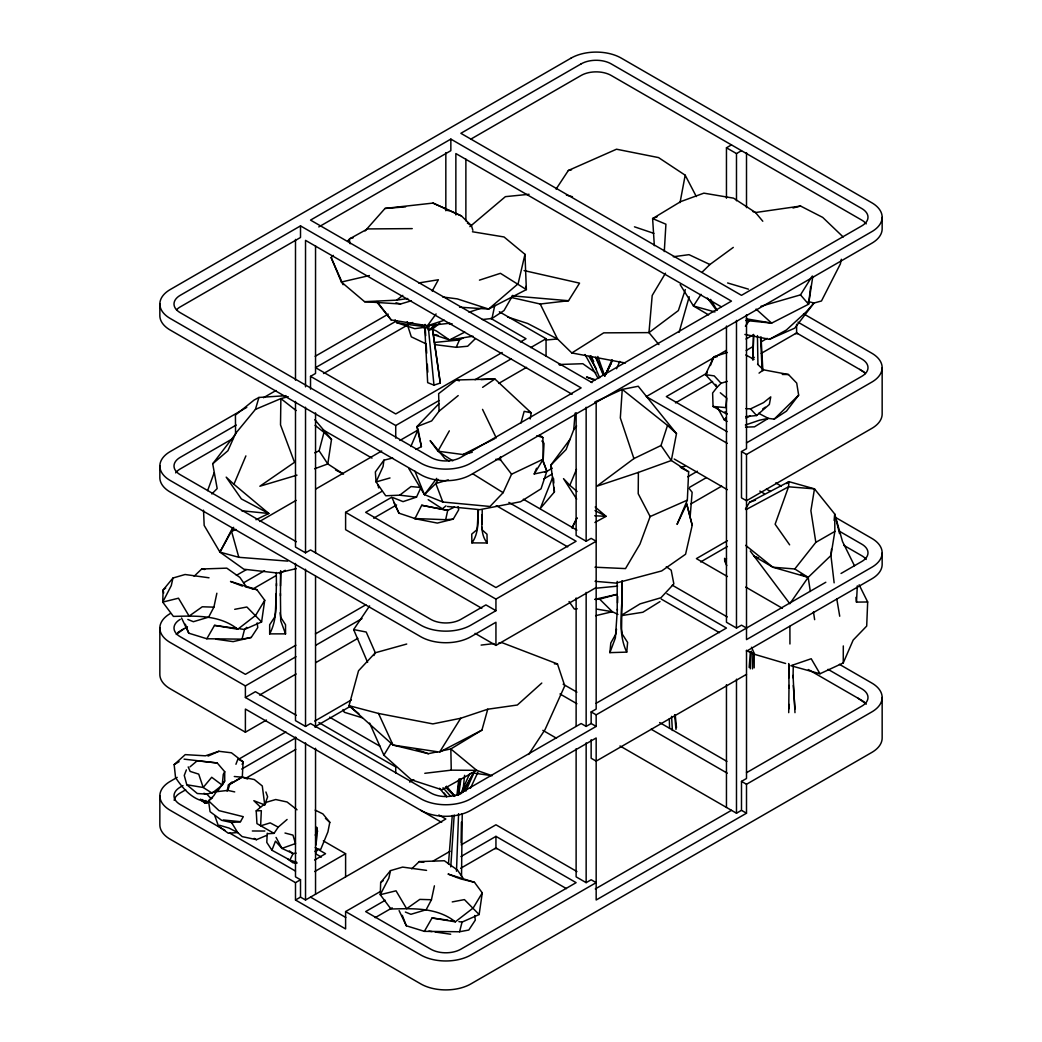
<?xml version="1.0" encoding="UTF-8"?>
<svg xmlns="http://www.w3.org/2000/svg" width="1042" height="1042" viewBox="0 0 1042 1042"><rect width="100%" height="100%" fill="white"/><g stroke="black" fill="none" stroke-linecap="round" stroke-linejoin="round"><path stroke-width="1.5" d="M280.129 612.722L280.702 617.255L285.534 624.757L285.534 633.862L269.67 633.875L269.67 624.77L274.567 617.268L275.375 612.748L276.247 593.497M186.375 769.895L184.265 775.417L186.792 784.743L203.177 787.478L212.099 793.144L222.246 785.186L224.707 781.005L224.72 771.705L217.231 762.978L184.069 759.149M754.174 667.844L754.226 653.555M819.989 673.77L811.21 658.739L790.878 665.721L819.989 673.77L843.252 662.933L843.304 645.936M280.428 595.868L280.702 570.912M595.047 581.306L616.017 583.103L661.67 570.938L685.571 554.24L692.214 525.22L686.743 503.911L677.053 524.387L687.342 500.147L688.645 471.752L671.322 460.512L638.381 472.417L638.212 493.726L650.143 516.558L639.944 544.145L625.513 568.593L594.969 567.213M461.528 876.335L462.231 813.633M482.199 509.746C482.524 521.026 479.476 533.374 487.161 542.973L471.909 542.882L471.739 534.103L476.507 530.078L477.288 527.239L478.278 509.72M622.009 581.254C623.702 604.777 616.226 629.941 626.724 652.123L609.883 652.644L610.794 642.979L615.718 634.278L616.525 629.173M280.428 593.497L280.702 620.745L285.534 633.862M461.085 842.939L461.424 822.086M622.23 580.72L621.579 629.003L622.23 634.057L627.623 642.458L626.724 652.123M793.053 677.821L793.262 665.161M280.493 585.917L280.741 571.29M617.229 610.143L617.177 581.397M617.567 602.862L617.685 596.519M276.456 583.572C275.635 600.452 277.954 618.401 269.67 633.875M481.938 524.1L482.146 514.631M753.001 359.151L753.587 334.99M752.91 360.258L753.561 334.417M752.506 668.873L752.936 652.761M478.369 510.346C477.9 521.456 478.851 533.413 471.909 542.882M426.556 870.383L402.616 867.1L390.503 870.617L380.669 882.574L380.265 894.7L390.945 909.015C412.997 908.455 437.054 907.23 455.328 921.831L473.224 907.947L482.277 892.864L474.475 882.313L448.047 874.056L458.454 878.119M456.487 871.229L458.584 813.646M859.129 584.809L867.673 601.976L866.697 626.06L853.164 640.075L843.252 662.933M617.398 609.166L615.366 637.978L609.883 652.644M267.247 833.157L266.791 842.418L271.923 850.233L289.858 860.067L296.814 862.372M867.673 601.976L856.485 602.107L857.319 585.865M227.117 791.139L228.432 784.965L242.291 777.241L243.112 761.819L231.454 752.793L218.885 751.282L205.404 755.815L185.242 754.629L174.157 764.607L175.551 777.579C183.223 789.133 193.864 801.585 208.895 801.754M664.288 251.565L665.916 224.212L652.618 218.573L654.337 245.691M750.292 668.834L751.347 651.12M450.769 866.892L454.195 814.961M749.159 667.44L750.383 651.667M448.451 864L452.28 815.43M459.639 778.895L458.337 795.033L459.769 780.575M692.214 525.22L690.104 517.262L692.135 492.306L689.27 488.594M433.967 385.149L428.614 330.314L429.07 324.778L424.836 328.816L427.663 382.635L433.967 385.149L440.297 383.065L432.248 326.98M552.794 477.093L540.264 508.522L554.396 491.98L550.853 465.097L566.119 449.506L573.738 429.708L575.119 413.127M831.516 549.121L830.93 555.503L834.134 582.843M834.134 520.388L834.72 514.006L814.479 488.854L788.924 481.651L749.589 502.257L745.447 509.004M458.441 787.478L458.949 782.62M462.908 791.516L464.602 775.326M788.716 712.65L789.015 685.428M456.93 795.32L458.767 779.195M810.676 286.446L808.579 304.225L771.64 323.111L745.72 320.48M315.908 845.166L317.146 834.772L316.651 827.179L317.576 831.464L315.205 835.111M239.79 628.834L244.531 629.472L261.594 621.944L264.733 600.27L256.931 589.72L230.503 581.449L242.395 586.099M458.91 921.636L462.075 922.079L479.138 914.537L482.277 892.864M788.729 708.99L789.315 704.483M392.665 458.037L383.925 460.186L383.052 466.529L376.071 481.938L385.722 495.784L399.724 495.184L416.487 497.138L420.955 487.487L410.991 486.562L399.724 495.184M458.623 795.072L460.916 779.103M314.866 419.718L331.512 439.372L327.8 463.937L314.632 468.783M812.812 276.351L808.579 304.225L800.49 294.873L760.96 306.27M854.466 565.741L842.509 541.54L834.72 514.006L834.85 531.42L830.93 555.503L808.175 577.359L789.836 603.735L750.266 551.036M530.183 418.962L531.212 412.853L494.911 379.001L456.357 379.978L438.643 393.668L439.086 411.186L431.648 420.929L416.865 426.66L421.398 446.64L415.966 449.415M680.035 202.604L685.193 175.199L658.557 157.589L616.512 149.214L568.346 170.484L556.076 189.11M638.381 472.417L596.753 486.262L633.914 458.584L620.329 417.933L622.256 389.408L638.238 386.256L676.492 433.615L671.322 460.512L661.019 445.507L667.505 425.423L622.256 389.408L594.813 402.043M315.179 810.116L322.903 813.919L329.806 822.333L327.917 831.894L320.741 849.334L317.914 849.152L315.244 847.511M841.324 259.263L840.373 263.913L821.474 300.982L814.01 303.027L808.149 301.529M482.329 319.542L492.006 318.461L494.807 305.15M187.834 619.456L193.369 621.709L208.634 617.138L213.897 607.147L216.866 593.237M405.377 912.05L410.913 914.303L426.178 909.731L431.44 899.741L434.41 885.83M394.084 502.843L398.956 513.172L414.99 518.538L445.663 519.697L447.708 510.372L454.455 507.115M209.012 577.789L185.072 574.507L172.959 578.023L171.279 585.591L162.721 602.107L173.402 616.408C195.453 615.848 219.51 614.624 237.784 629.238L255.681 615.34L264.733 600.27M390.503 870.617L388.822 878.185L380.265 894.7L396.025 890.806L406.654 908.715L419.822 899.389L431.44 899.741M472.443 231.754L504.028 236.964L524.973 254.326L518.108 283.789L488.646 309.057L459.587 307.195M181.555 617.997L188.771 633.184L206.824 638.759L242.018 639.15L244.531 629.472L246.72 627.336M399.099 910.604L406.315 925.778L424.368 931.353L459.561 931.756L462.075 922.079M343.534 474.136L327.8 463.937L319.113 450.834L323.997 432.352L315.127 425.397M520.935 423.078L524.178 411.343L531.212 412.853L528.463 411.264M440.336 751.165L450.834 748.951L481.925 730.129L487.747 709.224L517.34 705.017L541.788 683.057M679.11 332.307L689.205 296.749M211.813 493.947L217.179 488.568L212.711 463.781L227.911 450.743L235.557 433.511L255.433 409.376L258.937 397.458L286.081 395.673M212.568 797.755L208.53 800.816L219.002 810.624L243.307 816.694L240.481 821.695L231.571 822.542L221.633 820.301L210.054 811.679L208.53 800.816L213.831 795.632L216.306 791.725L227.846 790.409L229.787 784.326L241.822 777.032L254.326 779.546L262.284 785.968L264.759 804.932L253.831 800.686L260.487 807.107M685.297 289.624L678.355 310.581L648.971 332.619L603.722 332.854L571.837 352.964L557.496 338.976L527.643 323.476L507.584 317.002M200.507 799.54L205.287 803.265L207.189 802.132M201.874 799.461L205.834 801.702L205.287 803.265L200.364 799.24M264.759 804.932L267.625 796.791L265.905 791.998M207.605 490.626L214.183 472.716M235.935 764.281L237.928 759.032L243.112 761.819L242.148 764.385M271.923 850.233L275.466 841.128L281.926 848.396L293.102 853.567L296.097 853.151M710.41 365.521L713.887 356.742L727.342 352.496M541.879 441L544.015 443.293L543.143 460.89L546.842 471.284L534.22 473.98L536.578 468.236M577.086 491.511L569.844 485.298L576.473 469.395M255.954 519.711L268.823 513.485L233.929 484.283L245.886 455.901M410.848 446.497L418.103 429.486L416.865 426.66L438.864 403.814M616.564 368.751L619.769 361.392M605.428 374.69L611.875 359.946M465.865 791.152L474.201 772.122M434.462 344.576L456.214 347.312L459.444 339.966L463.364 337.777M460.525 794.108L469.577 773.959M408.738 468.431L424.433 494.611L442.824 502.023L490 506.477L503.13 492.671L511.57 474.214L543.26 459.144L542.882 437.601L539.417 434.944M470.463 788.208L477.913 772.291M233.616 527.33L219.94 552.13L243.867 569.219L277.459 573.022L296.332 568.619M612.579 360.272L605.493 374.716L611.289 363.176M572.162 527.721L577.073 517.77L571.98 527.851M289.858 860.067L293.102 853.567L289.324 850.897M414.99 518.538L421.71 505.279L447.708 510.372L421.71 505.279M373.883 655.561L375.315 652.761L406.719 644.034M287.774 561.117L238.813 557.301L219.94 552.13L232.653 527.877M224.72 771.705L223.275 774.388L222.246 785.186L211.708 777.28L203.177 787.478L198.722 774.128L190.126 771.406L188.211 766.925M432.196 291.057L438.369 279.751L418.65 282.968M463.208 791.933L473.289 773.49M449.323 430.867L437.927 451.186L452.775 460.825M206.824 638.759L214.509 625.382L236.625 628.404M424.368 931.353L432.052 917.976L447.852 920.138M438.161 479.411L435.803 483.514L424.433 494.611L414.937 471.166M512.807 295.316L504.015 310.555L492.006 318.461M461.958 792.91L473.237 773.438M414.403 518.59L437.366 523.084L453.218 519.137L458.675 509.825L458.089 506.633M665.486 273.199L652.201 295.472L648.971 332.619L658.909 344.589M471.362 772.734L492.098 775.717L476.715 770.351L441.99 789.797L411.434 779.833L383.873 755.176L391.532 742.451M534.22 473.98L543.26 459.144M369.61 605.897L353.642 629.576L366.211 632.025L375.315 652.761L358.526 670.774L349.018 705.668L393.029 745.056L439.607 752.09L460.707 718.264L487.747 709.224M800.49 294.873L812.2 276.143M511.791 297.595L540.225 304.017L568.528 300.721L579.56 283.137L524.087 270.581M701.019 294.326L693.464 305.983L708.599 314.905M216.02 639.189L233.134 641.625L251.239 637.443L257.765 627.531L257.153 622.895M315.479 852.864L317.914 849.152L314.945 851.353M528.646 754.473L545.044 729.608L564.764 685.857L557.457 663.936L501.997 642.654L498.779 643.031M267.963 833.717L274.033 833.366L278.201 827.153L287.097 819.468M707.101 372.268L705.512 374.625L717.026 387.337L712.624 393.003L713.054 406.471L726.574 414.013M726.756 565.559L724.724 561.221L726.495 558.655M224.707 781.005L217.7 790.995L206.876 794.147L197.303 793.522L186.792 784.743M745.382 326.211L748.794 321.34M204.193 802.561L204.779 801.728M436.077 313.929L427.454 325.742L391.232 319.972L376.957 302.206M383.925 460.186L375.354 471.935L376.071 481.938L390.008 477.952M570.235 439.034L550.853 465.097L551.583 468.092M424.433 494.611L436.728 478.356M573.738 429.708L576.617 425.944M757.586 364.283L763.486 369.819L788.468 374.521L796.713 383.091L798.654 395.152L786.449 411.134L774.18 419.158L768.293 418.363L759.449 420.226L745.356 425.032M212.711 463.781L236.326 433.016M758.589 557.952L754.069 556.194L772.89 567.239L794.786 568.971L815.834 542.348L834.85 531.42M172.959 578.023L163.125 589.98L162.721 602.107L178.482 598.199L189.11 616.109L202.278 606.783L213.897 607.147M727.069 421.398L724.307 419.9L726.365 417.477M365.091 230.946L385.032 208.439L433.016 203.073L461.437 215.941L471.427 225.645L472.873 230.308M176.267 634.461L183.718 628.938M774.18 419.158L798.654 395.152M411.356 300.786L400.558 303.99L364.583 301.685L341.398 282.043L331.161 257.621L333.388 255.381M347.833 240.819L350.06 238.592L367.565 228.927L412.228 228.615M727.186 381.346L721.09 383.274L717.026 387.337L715.737 384.381M475.035 338.989L467.676 346.231L456.214 347.312M702.282 271.975L709.902 264.512L733.294 247.397M194.138 576.252L201.692 568.997L226.804 568.15L239.881 577.411L245.808 585.995M411.681 868.846L419.236 861.591L444.348 860.744L457.412 870.018L463.351 878.601M231.571 822.542L237.693 832.571L228.276 833.222L218.494 826.163L219.497 825.277L229.045 828.077L237.693 832.571L242.174 836.609L256.501 839.683L266.465 835.463M745.759 416.579L756.635 415.537L769.361 404.439L770.754 396.872L763.552 402.616L750.54 408.881L745.903 408.633M445.924 505.865L442.394 508.835L428.184 499.652M189.996 766.86L197.225 760.79L217.231 762.978M469.903 226.648L505.396 196.651L529.076 194.294M786.541 483.618L788.924 481.651L788.547 486.796L775.118 524.23L789.641 544.836M439.086 411.186L458.206 395.582M228.432 784.965L232.027 782.021M274.033 833.366L256.944 823.61L256.215 810.832L266.921 802.079L275.739 799.527L287.071 801.988L297.035 809.79M425.058 324.388L428.614 330.314L436.064 324.427M428.614 330.314L432.417 329.077L439.854 323.176M364.583 301.685L396.689 300.148L402.785 295.381M165.678 588.066L163.125 589.98L163.685 593.08M380.669 882.574L383.222 880.659M759.045 373.114L763.486 369.819M762.679 408.972L765.349 407.162M482.602 387.35L494.911 379.001L481.052 379.562M205.834 801.702L206.876 803.056L209.429 801.402M660.016 601.573L642.862 612.253L622.308 615.496M622.113 614.897L640.075 603.865L660.941 597.756L673.848 583.911L671.191 570.182L666.294 566.718M174.157 764.607L179.12 761.702M300.513 225.893L180.24 295.329A21.257 12.27 0 0 0 180.24 312.691L430.802 457.347A21.257 12.27 0 0 0 460.864 457.347L581.136 387.911L300.513 225.893L300.513 237.472L180.24 306.908A21.257 12.27 0 0 0 176.541 309.787M591.153 382.127L731.471 301.112L450.847 139.094L310.529 220.109L591.999 382.609M318.787 226.922L450.847 150.673L450.847 139.094M470.658 139.237L581.136 75.454A21.257 12.27 0 0 1 611.198 75.454L861.76 220.109A21.257 12.27 0 0 1 866.202 223.861M315.166 356.299L388.236 314.124M246.785 407.357L170.224 451.564A35.441 20.462 0 0 0 170.224 480.492L420.773 625.148A35.428 20.462 0 0 0 470.893 625.148L495.94 610.69L495.94 599.111L345.605 512.325L345.605 529.675L481.795 608.307M263.483 397.718L276.013 390.49M396.807 320.754L315.544 367.657L395.726 413.948L502.192 352.483M310.529 389.109L310.529 376.344L315.544 373.453L315.544 245.873M323.541 373.531L406.979 325.365M236.182 425.058L180.24 457.347A21.257 12.27 0 0 0 180.24 474.709L296.319 541.723M726.456 198.227L726.456 147.782L731.471 144.89M233.382 438.239L180.24 468.926A21.257 12.27 0 0 0 175.655 472.873M726.456 147.782L736.486 153.565L741.487 150.673M520.414 341.958L526.015 338.728L490.847 318.422M310.529 376.344L395.726 425.527L438.877 400.61M475.061 379.718L511.257 358.826M530.743 347.572L546.06 338.728L546.06 356.09M259.614 521.456L296.097 500.394M315.739 489.063L381.698 450.991M399.894 440.466L417.998 430.02M498.727 383.417L526.575 367.344M236.378 575.379L246.238 569.7M345.605 512.325L381.802 491.42M243.489 582.856L264.577 570.677M390.971 497.698L365.651 512.325L495.94 587.545L576.122 541.254L508.874 502.426M295.498 401.444L295.498 547.037L305.527 552.82L310.529 549.929L430.802 619.365A21.257 12.27 0 0 0 460.864 619.365L485.924 604.894L495.94 610.69M373.674 518.174L396.598 504.94M187.443 626.776L180.24 630.944A21.257 12.27 0 0 0 177.752 632.663M252.333 589.316L276.286 575.484M279.595 573.582L285.274 570.3M726.365 350.359L646.274 396.598L727.277 443.358M746.033 339.002L753.066 334.938M706.958 373.14L666.32 396.598L727.147 431.714M746.176 350.49L753.184 346.439M761.585 341.594L767.199 338.35M545.122 472.352L552.143 468.301M543.716 478.955L552.143 474.084M675.463 402.889L712.559 381.476M752.077 358.656L754.356 357.341M761.22 353.381L796.609 332.945L863.05 371.369A21.257 12.27 0 0 1 864.235 372.281L865.459 373.648M295.824 645.219L245.391 674.343L180.24 636.727A21.257 12.27 0 0 1 180.24 619.365M315.439 633.901L365.872 604.777M170.224 613.582A35.441 20.462 0 0 0 170.224 642.51L245.391 685.91L295.967 656.707M315.635 645.35L362.004 618.583M245.391 685.91L245.391 697.489L255.407 691.693L296.28 715.294M259.614 695.053L296.097 673.992M315.739 662.647L357.836 638.342M159.843 627.831L159.843 674.122A35.441 20.462 0 0 0 170.224 688.801L245.391 732.2L266.465 720.035M687.746 476.806L697.424 471.218M746.502 442.889L861.76 376.344A21.257 12.27 0 0 0 861.76 358.982L797.977 322.16M177.179 777.371L170.224 781.383A35.428 20.462 0 0 0 170.224 810.311L295.498 882.652L300.513 879.748L300.513 897.11L305.527 900.001L445.833 818.999L438.877 814.974M576.122 412.736L576.122 535.458L586.151 541.254L591.153 538.362L596.167 541.254L495.94 599.111M882.157 367.878L882.157 414.169A35.441 20.462 0 0 1 871.776 428.418L746.502 500.746L741.487 497.855L741.487 451.564L746.502 448.672L746.502 314.645M689.57 487.33L706.333 477.653M741.487 451.564L746.502 454.455L871.776 382.127A35.441 20.462 0 0 0 871.776 353.199L803.577 313.811M182.975 785.59L180.24 787.166A21.257 12.27 0 0 0 180.24 804.528L225.215 830.5M185.71 789.797L180.24 792.962A21.257 12.27 0 0 0 174.144 800.282M239.334 758.85L285.925 731.953M295.498 563.475L295.498 720.634L305.527 726.417L310.529 723.526L430.802 792.962A21.257 12.27 0 0 0 460.864 792.962L581.136 723.526L586.151 726.417L591.153 723.526L596.167 726.417L596.167 714.838L591.153 711.947L591.153 723.526M314.762 721.077L351.401 699.924M690.976 503.885L721.689 486.145M241.705 769.048L296.306 737.528M314.762 726.873L349.995 706.528M245.665 778.335L295.785 749.406M475.061 633.354L495.94 645.402L596.167 587.545M727.394 540.707L696.395 558.616L727.394 576.513M700.615 561.964L727.394 546.503M409.649 782.034L413.817 779.624M314.632 860.028L325.56 853.711L318.552 849.673M596.167 703.272L726.456 628.052L666.906 593.666M314.736 871.542L345.605 853.711L345.605 876.856M591.153 711.947L596.167 709.055L596.167 401.444M726.456 326.068L726.456 622.256L736.486 628.052L741.487 625.161L746.502 628.052M596.167 714.838L825.811 582.257M841.024 573.478L861.76 561.508A21.257 12.27 0 0 0 861.76 544.145L839.644 531.381M295.498 882.652L295.498 900.001L300.513 897.11M596.167 726.417L470.893 798.745A35.428 20.462 0 0 1 420.773 798.745L245.391 697.489M746.502 651.198L871.776 578.87A35.441 20.462 0 0 0 882.157 564.608L882.157 553.042M746.502 674.343L596.167 761.129L591.153 758.237L591.153 739.729M295.498 900.001L345.605 928.943L345.605 911.581L380.408 891.483M433.303 860.952L450.014 851.301M461.15 844.88L495.94 824.782L576.942 871.555M385.266 900.262L365.651 911.581L430.802 949.197A21.257 12.27 0 0 0 460.864 949.197L576.122 882.652L495.94 836.361L460.916 856.576M375.159 917.663L392.183 907.829M460.655 868.299L495.94 847.928L566.444 888.631M746.502 772.708L861.76 706.163A21.257 12.27 0 0 0 861.76 688.801L828.025 669.329M839.409 664.327L871.776 683.018A35.428 20.462 0 0 1 871.776 711.947L746.502 784.274L746.502 813.216L741.487 810.324L741.487 781.383L746.502 778.491L746.502 650.273M576.122 748.768L576.122 876.856L586.151 882.652L591.153 879.761L596.167 882.652L470.893 954.98A35.441 20.462 0 0 1 420.773 954.98L345.605 911.581M595.295 888.943L731.471 810.324M620.016 745.981L736.486 813.216L741.487 810.324M746.502 813.216L596.167 900.001L596.167 737.983L470.893 810.311A35.428 20.462 0 0 1 420.773 810.311M594.891 522.498L606.066 516.337L595.203 507.024M769.478 339.314L786.332 330.053L806.13 311.936L814.01 303.027L794.72 328.165L769.478 339.314L744.874 334.443M258.937 397.458L254.105 400.05L235.427 415.094L235.557 433.511M746.033 509.603L788.547 486.796L814.479 488.854L810.897 510.71L815.834 542.348M439.607 752.09L481.925 730.129M464.797 332.111L449.493 339.952L433.212 334.508M449.193 460.942L444.973 458.662L430.151 440.61L437.927 451.186L462.987 454.546L494.807 438.643M235.909 529.401L231.611 531.472L238.813 557.301M633.914 458.584L661.019 445.507M745.903 418.063L750.188 416.018M314.775 452.853L319.113 450.834M412.697 322.512L408.334 324.544L396.702 322.668L395.152 319.881M208.022 756.101L218.885 751.282M650.143 516.558L687.342 500.147M255.433 409.376L280.871 398.604L288.204 396.689M657.046 216.84L652.618 218.573L680.687 201.614L703.871 193.148L733.555 198.162L755.502 212.529L762.796 221.243M749.589 502.257L755.489 500.199M416.487 497.138L403.046 501.632L393.173 497.698M444.374 320.22L427.454 325.742L450.053 323.189M468.978 312.196L482.811 307.677M479.45 280.142L500.434 273.317L526.366 289.598L488.646 309.057L457.295 298.885L442.772 296.996M296.996 475.152L259.862 486.236L294.521 462.309L280.519 424.902L280.871 398.604L296.097 410.522M494.807 848.592L497.06 848.579M448.268 479.893L435.803 483.514L442.824 502.023M795.476 333.596L797.768 333.609M595.177 599.41L599.658 599.15L616.46 594.5L594.774 599.358M792.975 207.983L800.556 206.042L822.711 217.4L843.173 236.977M350.06 238.592L353.069 237.85M462.987 454.546L472.26 452.267M595.62 615.692L612.344 611.719L617.932 614.402M341.398 282.043L369.389 275.544M358.917 713.783L349.018 705.668L378.52 713.457L393.029 745.056L428.34 753.692L437.34 751.803M568.346 170.484L571.511 169.82M460.707 718.264L432.86 723.903L378.52 713.457M234.71 609.323L246.876 607.004L261.594 621.944M452.241 901.916L464.419 899.598L479.138 914.537M242.018 639.15L251.239 637.443M459.561 931.756L468.783 930.037L475.308 920.125L474.696 915.488M472.977 336.201L449.493 339.952L436.481 331.017L431.271 328.686M396.689 300.148L407.748 298.533M800.556 206.042L755.502 212.529L752.584 211.396M424.211 327.37L414.768 328.673L396.702 322.668M673.314 256.749L689.009 254.665L709.902 264.512M680.231 467.011L684.907 466.386M424.797 773.307L451.251 770.155L476.715 770.351L450.834 748.951L451.251 770.155M481.117 645.089L493.96 643.591M617.606 586.125L595.568 588.261M577.242 608.749L574.324 609.062L569.049 601.521M434.501 342.466L459.444 339.966L456.37 339.301M385.032 208.439L405.572 206.863M546.203 339.992L557.496 338.976L540.225 304.017M445.663 519.697L453.218 519.137M449.18 323.906L452.098 323.723M559.267 364.505L582.817 363.71L595.881 372.971M745.551 427.116L754.473 426.842L768.293 418.363L758.706 413.322M256.215 810.832L261.334 810.689L260.617 825.85L270.204 822.88L278.201 827.153M252.333 830.982L264.85 831.034M717.039 356.781L713.887 356.742L705.512 374.625L714.226 375.901L721.09 383.274M782.308 374.443L788.468 374.521M554.383 663.845L557.457 663.936M594.708 515.751L606.066 516.337L595.021 510.541M512.169 295.85L568.528 300.721M713.054 406.471L725.779 407.604L726.795 398.174L720.309 392.769M234.294 776.498L242.291 777.241M447.461 506.477L479.802 509.668L520.557 501.736L541.045 488.815L546.842 471.284L542.387 459.652M241.614 510.749L268.823 513.485L241.392 498.936L226.192 477.145L233.929 484.283M223.405 819.989L240.481 821.695M296.944 863.271L292.906 862.776L288.022 859.207M424.185 326.537L408.334 324.544L407.201 321.731M451.017 920.568L454.169 920.998M495.862 459.248L500.564 459.913L511.57 474.214M428.9 931.131L432.013 931.574M435.126 932.004L450.678 934.218M559.228 364.804L562.276 365.286M201.692 568.997L204.74 569.492M419.236 861.591L423.82 862.333M214.509 625.382L237.784 629.238M432.052 917.976L455.328 921.831M597.209 609.179L612.344 611.719L599.658 599.15M746.332 318.826L771.64 323.111L756.075 309.096M571.837 352.964L625.395 363.007M433.277 334.339L437.887 335.329M227.846 790.409L234.71 791.907M245.3 586.828L256.931 589.72M459.939 878.706L474.475 882.313M285 833.027L292.971 835.111L295.459 843.564L281.926 848.396L276.052 837.416M395.999 302.766L400.558 303.99M203.88 793.34L206.876 794.147L210.862 798.406M566.418 195.075L572.462 196.73M714.981 311.962L693.464 305.983L680.152 284.609M456.357 379.978L459.392 380.838M746.489 650.612L754.642 654.35L785.616 663.48M727.59 282.955L748.43 289.155M362.395 717.847L344.329 712.272L343.026 709.511M595.321 379.77L586.516 377.009L593.94 379.913M536.877 435.647L542.882 437.601M241.822 777.032L247.657 778.986M634.461 226.817L653.855 233.369M416.331 749.524L428.34 753.692M800.66 574.416L808.175 577.359L810.337 591.465M433.016 203.073L461.437 215.941M425.149 343.404L411.303 336.84L407.696 325.651M681.194 467.923L688.645 471.752M335.524 469.929L342.193 473.433M745.812 354.957L754.069 359.399M254.17 838.38L256.501 839.683M721.103 306.7L455.862 153.565L455.862 214.926M499.339 311.753L546.06 338.728M775.73 482.902L781.305 486.119M835.593 517.47L871.776 538.362A35.441 20.462 0 0 1 871.776 567.291L746.502 639.619L746.502 454.455M766.378 489.076L770.52 491.472M759.813 491.069L764.047 493.517M843.668 545.266L861.76 555.725A21.257 12.27 0 0 1 866.202 559.463M572.11 394.267L305.527 240.363L305.527 386.829M674.213 459.014L727.277 489.649M745.72 587.089L782.36 608.254M523.345 499.209L576.903 530.131M672.272 585.187L727.238 616.929M808.345 669.537L861.76 700.38A21.257 12.27 0 0 1 866.241 704.184M661.279 599.098L719.423 632.663M496.266 505.63L567.721 546.881M323.098 429.89L371.981 458.102M659.638 722.562L726.886 761.389M651.133 729.218L727.238 773.164M741.487 781.383L746.502 784.274M563.162 684.216L576.916 692.149M559.997 693.959L576.903 703.728M542.856 730.351L556.493 738.231M329.611 717.183L380.252 746.411M318.917 722.575L395.726 766.925L395.726 773.099M441.665 822.372L245.391 709.055L245.391 732.2M323.333 840.855L345.605 853.711M315.752 853.841L321.366 857.071M229.435 832.936L295.498 871.073M300.513 879.748L295.498 876.856L295.498 737.072M310.529 897.11L345.762 917.455M857.813 698.101L865.303 703.285M859.754 369.389L864.209 372.411M473.029 473.941L503.13 492.671M794.786 568.971L808.175 577.359L772.89 567.239L745.642 545.344M444.218 208.179L448.307 210.81M467.35 223.027L471.427 225.645M325.443 818.361L329.806 822.333M667.505 425.423L676.492 433.615M724.945 411.824L727.277 413.974M323.997 432.352L331.512 439.372M445.637 787.244L454.586 796.427M569.844 485.298L563.514 478.643L576.708 499.118M750.54 408.881L756.635 415.537M442.993 787.778L450.548 796.127M446.328 786.423L454.768 796.205L446.445 786.358M444.061 792.949L446.08 795.424M439.555 788.26L446.64 796.935M377.009 301.555L391.232 319.972M421.932 324.935L424.836 328.816M707.349 297.986L716.649 310.503M710.605 299.406L717.039 310.203M219.94 552.13L204.167 525.428L203.529 510.189M589.017 356.507L596.402 369.063M717.482 407.63L724.307 419.9M585.018 354.501L598.147 378.48M601.716 370.483L604.79 376.162L597.821 356.455M685.193 175.199L696.33 196.573M600.544 367.5L604.79 376.162L595.933 357.276M590.905 355.843L593.706 361.587M482.537 409.376L496.252 437.927M391.753 497.138L398.956 513.172M369.61 723.057L383.873 755.176M751.503 647.238L754.642 654.35M331.161 257.621L343.092 284.7M595.672 357.484L603.396 375.289M590.345 355.96L599.697 377.79M353.642 629.576L367.605 662.386M205.821 800.49L206.876 803.056M402.277 915.319L406.315 925.778M185.32 624.223L188.771 633.184M214.886 815.938L218.494 826.163M686.743 503.911L690.104 517.262M836.387 520.935L839.526 533.53M525.65 286.446L526.366 289.598L524.973 254.326M378.038 484.986L378.637 487.89M349.265 239.23L350.164 243.737M481.86 527.252L482.407 530.117L486.992 534.207L487.161 542.973M418.103 429.486L421.398 446.64M794.981 709.003L793.275 685.441M836.752 598.746L839.722 616.226M794.981 712.663L793.053 675.45M813.45 611.836L814.649 619.664M432.417 329.077L440.297 383.065M855.977 597.327L856.485 602.107M675.229 714.903L676.492 727.59M674.643 714.851L675.984 729.4M553.576 478.578L553.849 483.045M554.123 487.513L554.396 491.98M425.214 327.878L425.683 335.771M426.139 343.678L426.686 353.16M427.324 364.218L427.78 372.124M761.025 336.879L762.887 370.822M671.595 716.349L672.364 730.481M760.543 337.569L762.132 369.858M724.607 558.317L724.724 561.221M500.46 456.696L500.564 459.913M669.316 718.798L669.576 728.397M757.443 335.576L757.938 364.257M788.755 664.158L789.015 687.928M788.703 663.572L788.937 677.821M276.273 572.488L276.456 585.904M789.901 626.281L789.94 643.995M882.157 217.426L882.157 229.006A35.441 20.462 0 0 1 871.776 243.255L470.893 474.709A35.428 20.462 0 0 1 420.773 474.709L170.224 330.053A35.441 20.462 0 0 1 159.843 315.374L159.843 303.795M882.157 697.489L882.157 737.996A35.428 20.462 0 0 1 871.776 752.454L470.893 983.909A35.441 20.462 0 0 1 420.773 983.909L170.224 839.253A35.428 20.462 0 0 1 159.843 824.782L159.843 795.854M796.609 324.257L796.609 332.945M746.502 152.627L746.502 207.632M736.486 153.565L736.486 200.754M736.486 320.441L736.486 628.052M736.486 679.189L736.486 813.216M726.456 684.698L726.456 807.42M586.151 407.227L586.151 541.254M586.151 592.39L586.151 726.417M586.151 742.868L586.151 882.652M576.122 597.965L576.122 726.066M495.94 645.402L495.94 622.256L470.893 636.727A35.428 20.462 0 0 1 420.773 636.727L170.224 492.071A35.441 20.462 0 0 1 159.843 477.392L159.843 465.813M495.94 836.361L495.94 847.928M465.878 159.152L465.878 220.891M445.833 152.627L445.833 210.758M395.726 425.527L395.726 438.148M315.544 412.866L315.544 552.82M315.544 576.447L315.544 727.225M315.544 748.299L315.544 894.218M305.527 407.227L305.527 552.82M305.527 569.258L305.527 726.417M305.527 742.855L305.527 900.001M295.498 239.426L295.498 380.161M571.107 58.092L170.224 289.546A35.441 20.462 0 0 0 170.224 318.474L420.773 463.13A35.428 20.462 0 0 0 470.893 463.13L871.776 231.676A35.441 20.462 0 0 0 871.776 202.747L621.227 58.092A35.428 20.462 0 0 0 571.107 58.092M581.136 63.875L460.864 133.311L741.487 295.329L861.76 225.893A21.257 12.27 0 0 0 861.76 208.53L611.198 63.875A21.257 12.27 0 0 0 581.136 63.875"/></g></svg>
